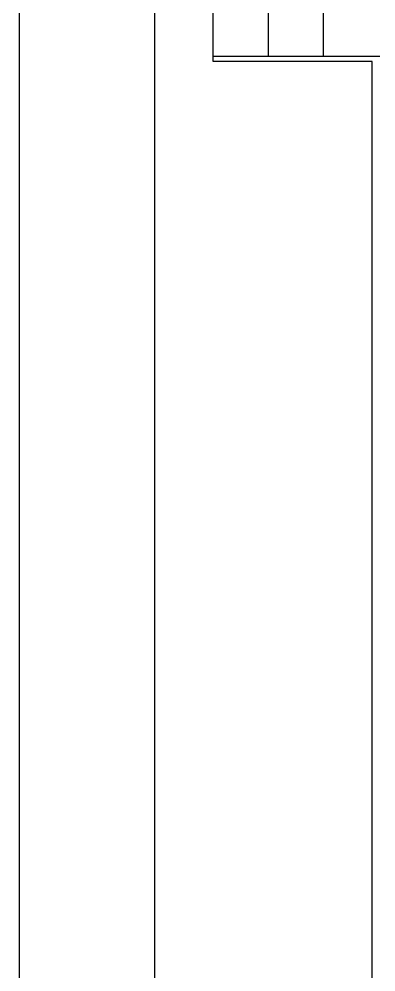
# Model space of a CAD drawing. Header units: millimetres. Extents: x 2377 to 4712, y -254 to 3188.
# Drawn here: x 2847.1 to 2886.7, y 1059 to 1164.9 of the extents above; entities that cross this region are included whole.
import ezdxf

# ---------------------------------------------------------------- set-up
doc = ezdxf.new("R2010")
doc.units = ezdxf.units.MM

msp = doc.modelspace()

# ---------------------------------------------------------------- linework, layer by layer
at = {"transparency": 33554687}
for p, q in [((2847.11, 1244.79), (2847.11, 947.79)), ((2862.16, 967.79), (2862.16, 1229.79)), ((2868.63, 1160.17), (2868.63, 1183.69)), ((2874.76, 1160.76), (2874.76, 1183.69)), ((2880.89, 1160.76), (2880.89, 1183.69)), ((2868.63, 1160.17), (2868.63, 1160.76)), ((2868.63, 1160.76), (2887.12, 1160.76)), ((2868.63, 1160.76), (2874.76, 1160.76)), ((2886.26, 1160.17), (2868.63, 1160.17)), ((2874.76, 1160.76), (2880.89, 1160.76)), ((2886.26, 1021.03), (2886.26, 1160.17))]:
    msp.add_line(p, q, dxfattribs=at)

doc.saveas('drawing.dxf')
